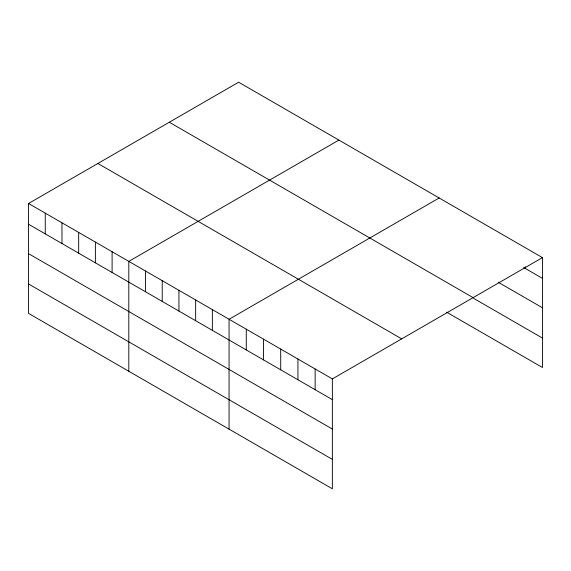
<?xml version="1.0" encoding="UTF-8"?>
<svg xmlns="http://www.w3.org/2000/svg" width="571" height="571" viewBox="0 0 571 571"><rect width="100%" height="100%" fill="white"/><g stroke="black" fill="none" stroke-linecap="round" stroke-linejoin="round"><path stroke-width="0.86" d="M28.55 203.497L332.365 378.901L332.365 488.79L28.55 313.386L28.55 203.497L238.635 82.21L542.45 257.614L542.45 367.503L446.636 312.187M338.896 140.088L128.81 261.382L128.81 371.271M439.156 197.973L229.064 319.268L229.064 429.156M332.365 378.901L542.45 257.614M523.735 267.549L542.45 278.355M498.29 282.274L542.45 307.769M169.309 122.23L473.123 297.641M473.587 298.326L542.45 338.082M97.877 163.47L401.691 338.874M28.55 224.239L332.365 399.643M28.55 253.66L332.365 429.064M28.55 283.973L332.365 459.377M525.234 266.686L525.234 268.413M315.149 368.966L315.149 389.707M297.934 359.023L297.934 379.765M280.711 349.088L280.711 369.83M263.495 339.145L263.495 359.887M246.279 329.203L246.279 349.944M212.355 309.618L212.355 330.359M195.646 299.975L195.646 320.716M178.937 290.325L178.937 311.067M162.228 280.675L162.228 301.417M145.519 271.032L145.519 291.774M112.102 251.732L112.102 272.474M95.386 242.09L95.386 262.831M78.677 232.44L78.677 253.181M61.968 222.797L61.968 243.539M45.259 213.147L45.259 233.889"/></g></svg>
